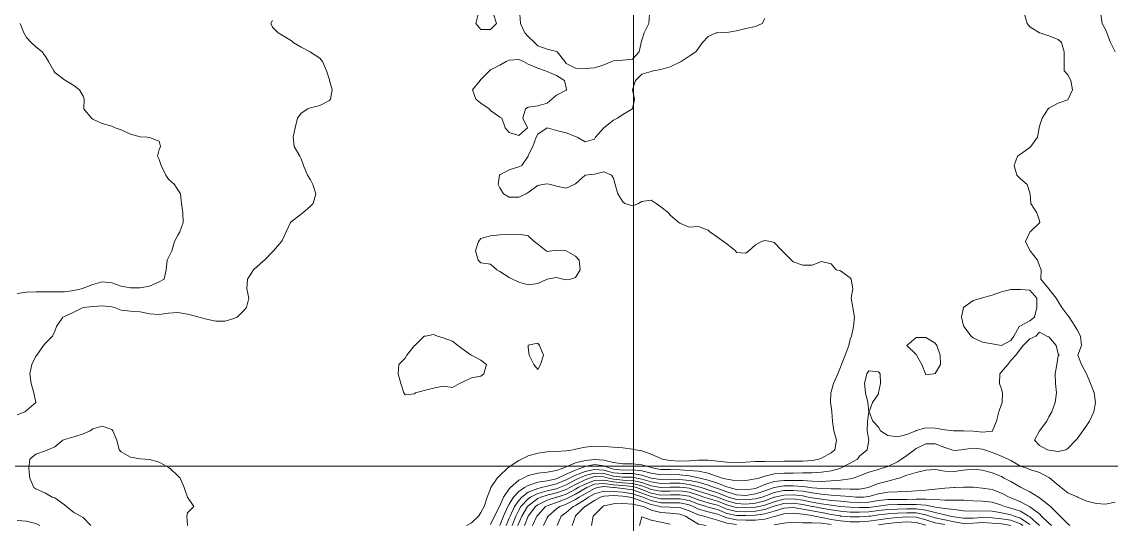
# Model space of a CAD drawing. Header units: centimetres. Extents: x 0 to 642158, y -847 to 649707.
# Drawn here: x 617034.5 to 617092, y 620684.3 to 620710.8 of the extents above; entities that cross this region are included whole.
import ezdxf

# ---------------------------------------------------------------- set-up
doc = ezdxf.new("R2010")
doc.units = ezdxf.units.CM
doc.header["$MEASUREMENT"] = 0
doc.layers.add('MEV_grille', color=254, linetype='Continuous', lineweight=9)
doc.layers.add('WAL_topographie 0.5', color=253, linetype='Continuous', lineweight=20)

# ---------------------------------------------------------------- blocks, each defined once
blk = doc.blocks.new('*U114')
at = {"layer": 'MEV_grille', "transparency": 33554687}
blk.add_lwpolyline([(-1338.461, 0), (1338.461, 0)], dxfattribs=at)
blk = doc.blocks.new('*U115')
at = {"layer": 'MEV_grille', "color": 0, "linetype": 'ByBlock', "lineweight": -2, "transparency": 16777216}
blk.add_blockref('*U114', (0, -1700), dxfattribs=at)
blk = doc.blocks.new('*U112')
at = {"layer": 'MEV_grille', "transparency": 33554687}
blk.add_lwpolyline([(0, 1825.476), (0, -1825.476)], dxfattribs=at)
blk = doc.blocks.new('*U113')
at = {"layer": 'MEV_grille', "color": 0, "linetype": 'ByBlock', "lineweight": -2, "transparency": 16777216}
blk.add_blockref('*U112', (1700, 0), dxfattribs=at)

msp = doc.modelspace()

# ---------------------------------------------------------------- linework, layer by layer
at = {"layer": 'WAL_topographie 0.5'}
for points in [[(617059.579, 620710.75), (617059.25, 620710.431), (617058.75, 620710.44), (617058.477, 620710.75), (617058.604, 620711.25), (617058.75, 620711.39), (617059.25, 620711.583), (617059.41, 620711.25), (617059.579, 620710.75)], [(617047.75, 620710.906), (617047.654, 620710.75), (617047.75, 620710.558), (617048.036, 620710.25), (617048.25, 620710.135), (617048.75, 620709.831), (617048.833, 620709.75), (617049.25, 620709.505), (617049.731, 620709.25), (617049.75, 620709.241), (617050.25, 620708.924), (617050.379, 620708.75), (617050.59, 620708.25), (617050.75, 620707.778), (617050.757, 620707.75), (617050.89, 620707.25), (617050.806, 620706.75), (617050.75, 620706.684), (617050.25, 620706.425), (617049.75, 620706.294), (617049.607, 620706.25), (617049.25, 620706.016), (617049.061, 620705.75), (617048.94, 620705.25), (617048.836, 620704.75), (617048.892, 620704.25), (617049.185, 620703.75), (617049.25, 620703.604), (617049.387, 620703.25), (617049.59, 620702.75), (617049.75, 620702.489), (617049.883, 620702.25), (617050.035, 620701.75), (617049.896, 620701.25), (617049.75, 620701.099), (617049.342, 620700.75), (617049.25, 620700.682), (617048.75, 620700.293), (617048.703, 620700.25), (617048.463, 620699.75), (617048.25, 620699.299), (617048.222, 620699.25), (617047.796, 620698.75), (617047.75, 620698.703), (617047.314, 620698.25), (617047.25, 620698.197), (617046.75, 620697.758), (617046.742, 620697.75), (617046.427, 620697.25), (617046.381, 620696.75), (617046.486, 620696.25), (617046.368, 620695.75), (617046.25, 620695.621), (617045.873, 620695.25), (617045.75, 620695.186), (617045.25, 620695.038), (617044.75, 620695.038), (617044.25, 620695.136), (617043.85, 620695.25), (617043.75, 620695.276), (617043.25, 620695.403), (617042.75, 620695.49), (617042.25, 620695.456), (617041.75, 620695.381), (617041.25, 620695.427), (617040.75, 620695.524), (617040.25, 620695.563), (617039.75, 620695.622), (617039.391, 620695.75), (617039.25, 620695.791), (617038.75, 620695.853), (617038.25, 620695.817), (617037.75, 620695.75), (617037.75, 620695.75), (617037.25, 620695.517), (617036.75, 620695.287), (617036.666, 620695.25), (617036.337, 620694.75), (617036.25, 620694.5), (617036.123, 620694.25), (617035.75, 620693.871), (617035.653, 620693.75), (617035.29, 620693.25), (617035.25, 620693.195), (617035.027, 620692.75), (617034.928, 620692.25), (617034.992, 620691.75), (617035.132, 620691.25), (617035.246, 620690.75), (617034.75, 620690.312), (617034.657, 620690.25), (617034.25, 620690.097)], [(617057.993, 620684.25), (617058.25, 620684.395), (617058.618, 620684.75), (617058.75, 620684.944), (617058.916, 620685.25), (617059.084, 620685.75), (617059.25, 620686.187), (617059.276, 620686.25), (617059.618, 620686.75), (617059.75, 620686.892), (617060.143, 620687.25), (617060.25, 620687.344), (617060.75, 620687.677), (617060.903, 620687.75), (617061.25, 620687.924), (617061.75, 620688.066), (617062.25, 620688.137), (617062.75, 620688.156), (617063.25, 620688.191), (617063.63, 620688.25), (617063.75, 620688.272), (617064.25, 620688.379), (617064.75, 620688.43), (617065.25, 620688.425), (617065.75, 620688.392), (617066.25, 620688.341), (617066.75, 620688.285), (617066.917, 620688.25), (617067.25, 620688.187), (617067.75, 620688.021), (617068.25, 620687.786), (617068.331, 620687.75), (617068.75, 620687.678), (617069.25, 620687.64), (617069.75, 620687.656), (617070.25, 620687.699), (617070.75, 620687.691), (617071.25, 620687.637), (617071.75, 620687.594), (617072.25, 620687.58), (617072.75, 620687.597), (617073.25, 620687.624), (617073.75, 620687.62), (617074.25, 620687.618), (617074.75, 620687.637), (617075.25, 620687.646), (617075.75, 620687.648), (617076.25, 620687.684), (617076.609, 620687.75), (617076.75, 620687.804), (617077.25, 620688.089), (617077.442, 620688.25), (617077.533, 620688.75), (617077.401, 620689.25), (617077.32, 620689.75), (617077.285, 620690.25), (617077.25, 620690.55), (617077.224, 620690.75), (617077.235, 620691.25), (617077.25, 620691.297), (617077.381, 620691.75), (617077.598, 620692.25), (617077.75, 620692.607), (617077.803, 620692.75), (617077.996, 620693.25), (617078.177, 620693.75), (617078.25, 620694.083), (617078.324, 620694.25), (617078.432, 620694.75), (617078.48, 620695.25), (617078.39, 620695.75), (617078.308, 620696.25), (617078.405, 620696.75), (617078.317, 620697.25), (617078.25, 620697.332), (617077.75, 620697.686), (617077.516, 620697.75), (617077.25, 620698.058), (617076.75, 620698.179), (617076.25, 620697.993), (617075.75, 620697.991), (617075.25, 620698.165), (617075.148, 620698.25), (617074.75, 620698.667), (617074.66, 620698.75), (617074.25, 620699.194), (617074.068, 620699.25), (617073.75, 620699.303), (617073.575, 620699.25), (617073.25, 620699.074), (617072.897, 620698.75), (617072.75, 620698.618), (617072.25, 620698.664), (617072.195, 620698.75), (617071.75, 620699.12), (617071.571, 620699.25), (617071.25, 620699.469), (617070.84, 620699.75), (617070.75, 620699.847), (617070.25, 620700.028), (617069.75, 620700), (617069.25, 620700.204), (617069.212, 620700.25), (617068.75, 620700.625), (617068.663, 620700.75), (617068.25, 620701.078), (617068.012, 620701.25), (617067.75, 620701.422), (617067.25, 620701.357), (617067.083, 620701.25), (617066.75, 620701.12), (617066.35, 620701.25), (617066.25, 620701.338), (617065.991, 620701.75), (617065.847, 620702.25), (617065.75, 620702.583), (617065.643, 620702.75), (617065.25, 620702.927), (617064.75, 620702.792), (617064.25, 620702.75), (617064.25, 620702.75), (617063.75, 620702.294), (617063.682, 620702.25), (617063.25, 620702.056), (617062.75, 620702.163), (617062.45, 620702.25), (617062.25, 620702.295), (617062, 620702.25), (617061.75, 620702.192), (617061.25, 620701.83), (617061.135, 620701.75), (617060.75, 620701.58), (617060.25, 620701.586), (617059.944, 620701.75), (617059.75, 620702.083), (617059.665, 620702.25), (617059.734, 620702.75), (617059.75, 620702.764), (617060.25, 620703.025), (617060.75, 620703.176), (617060.911, 620703.25), (617061.24, 620703.75), (617061.25, 620703.776), (617061.487, 620704.25), (617061.673, 620704.75), (617061.75, 620704.917), (617062.25, 620705.25), (617062.25, 620705.25), (617062.25, 620705.25), (617062.75, 620705.097), (617063.25, 620704.978), (617063.75, 620704.793), (617063.838, 620704.75), (617064.25, 620704.509), (617064.75, 620704.646), (617064.811, 620704.75), (617065.25, 620705.25), (617065.25, 620705.25), (617065.75, 620705.645), (617065.974, 620705.75), (617066.25, 620705.94), (617066.75, 620706.24), (617066.764, 620706.25), (617066.871, 620706.75), (617066.767, 620707.25), (617066.909, 620707.75), (617067.25, 620708.076), (617067.75, 620708.213), (617067.85, 620708.25), (617068.25, 620708.328), (617068.75, 620708.458), (617069.25, 620708.703), (617069.331, 620708.75), (617069.75, 620709.027), (617070.1, 620709.25), (617070.25, 620709.446), (617070.456, 620709.75), (617070.75, 620710.073), (617071.173, 620710.25), (617071.25, 620710.265), (617071.75, 620710.279), (617072.25, 620710.356), (617072.75, 620710.48), (617073.25, 620710.586), (617073.615, 620710.75), (617073.75, 620711.019)], [(617059.25, 620684.305), (617059.466, 620684.75), (617059.733, 620685.25), (617059.75, 620685.284), (617059.951, 620685.75), (617060.25, 620686.177), (617060.312, 620686.25), (617060.75, 620686.645), (617060.992, 620686.75), (617061.25, 620686.886), (617061.75, 620687.012), (617062.25, 620687.064), (617062.75, 620687.156), (617063.044, 620687.25), (617063.25, 620687.341), (617063.75, 620687.559), (617064.25, 620687.683), (617064.75, 620687.731), (617065.25, 620687.7), (617065.75, 620687.583), (617066.25, 620687.507), (617066.75, 620687.512), (617067.25, 620687.454), (617067.75, 620687.307), (617067.964, 620687.25), (617068.25, 620687.212), (617068.75, 620687.198), (617069.25, 620687.182), (617069.75, 620687.154), (617070.25, 620687.111), (617070.75, 620687.008), (617071.25, 620686.833), (617071.487, 620686.75), (617071.75, 620686.69), (617072.25, 620686.612), (617072.75, 620686.624), (617073.25, 620686.704), (617073.428, 620686.75), (617073.75, 620686.852), (617074.25, 620686.971), (617074.75, 620687.01), (617075.25, 620687.016), (617075.75, 620687.027), (617076.25, 620687.035), (617076.75, 620687.058), (617077.25, 620687.13), (617077.704, 620687.25), (617077.75, 620687.269), (617078.25, 620687.534), (617078.635, 620687.75), (617078.75, 620687.902), (617079.145, 620688.25), (617079.25, 620688.75), (617079.151, 620689.25), (617079.17, 620689.75), (617079.246, 620690.25), (617079.187, 620690.75), (617079.067, 620691.25), (617079.021, 620691.75), (617079.13, 620692.25), (617079.25, 620692.419), (617079.75, 620692.368), (617079.833, 620692.25), (617079.86, 620691.75), (617079.758, 620691.25), (617079.75, 620691.198), (617079.433, 620690.75), (617079.261, 620690.25), (617079.446, 620689.75), (617079.75, 620689.439), (617079.858, 620689.25), (617080.25, 620688.998), (617080.75, 620688.926), (617081.25, 620689.047), (617081.724, 620689.25), (617081.75, 620689.261), (617082.25, 620689.411), (617082.75, 620689.391), (617083.25, 620689.304), (617083.721, 620689.25), (617083.75, 620689.246), (617084.25, 620689.244), (617084.75, 620689.237), (617085.25, 620689.185), (617085.75, 620689.233), (617085.777, 620689.25), (617085.981, 620689.75), (617086.108, 620690.25), (617086.25, 620690.663), (617086.284, 620690.75), (617086.296, 620691.25), (617086.25, 620691.442), (617086.143, 620691.75), (617086.161, 620692.25), (617086.25, 620692.363), (617086.579, 620692.75), (617086.75, 620692.962), (617087, 620693.25), (617087.25, 620693.571), (617087.396, 620693.75), (617087.75, 620694.109), (617088.06, 620694.25), (617088.25, 620694.454), (617088.643, 620694.25), (617088.75, 620694.217), (617089.132, 620693.75), (617089.25, 620693.317), (617089.292, 620693.25), (617089.25, 620693.2), (617089.179, 620692.75), (617089.079, 620692.25), (617089.108, 620691.75), (617089.147, 620691.25), (617089.085, 620690.75), (617088.909, 620690.25), (617088.75, 620689.994), (617088.639, 620689.75), (617088.25, 620689.253), (617088.247, 620689.25), (617087.992, 620688.75), (617088.25, 620688.481), (617088.679, 620688.25), (617088.75, 620688.229), (617089.25, 620688.152), (617089.65, 620688.25), (617089.75, 620688.317), (617090.183, 620688.75), (617090.25, 620688.819), (617090.544, 620689.25), (617090.75, 620689.537), (617090.893, 620689.75), (617091.126, 620690.25), (617091.205, 620690.75), (617091.149, 620691.25), (617090.942, 620691.75), (617090.75, 620692.219), (617090.732, 620692.25), (617090.466, 620692.75), (617090.285, 620693.25), (617090.48, 620693.75), (617090.417, 620694.25), (617090.25, 620694.577), (617090.135, 620694.75), (617089.82, 620695.25), (617089.75, 620695.341), (617089.436, 620695.75), (617089.25, 620696.083), (617089.132, 620696.25), (617088.75, 620696.75), (617088.75, 620696.75), (617088.333, 620697.25), (617088.335, 620697.75), (617088.25, 620697.96), (617088.148, 620698.25), (617087.76, 620698.75), (617087.75, 620698.771), (617087.515, 620699.25), (617087.75, 620699.729), (617087.764, 620699.75), (617088.25, 620700.222), (617088.275, 620700.25), (617088.25, 620700.341), (617088.114, 620700.75), (617087.801, 620701.25), (617087.763, 620701.75), (617087.75, 620701.806), (617087.602, 620702.25), (617087.25, 620702.547), (617087.059, 620702.75), (617086.909, 620703.25), (617087.096, 620703.75), (617087.25, 620703.855), (617087.75, 620704.198), (617087.797, 620704.25), (617088.145, 620704.75), (617088.234, 620705.25), (617088.25, 620705.333), (617088.397, 620705.75), (617088.712, 620706.25), (617088.75, 620706.286), (617089.25, 620706.536), (617089.75, 620706.724), (617089.769, 620706.75), (617090, 620707.25), (617089.912, 620707.75), (617089.75, 620708.033), (617089.565, 620708.25), (617089.554, 620708.75), (617089.565, 620709.25), (617089.41, 620709.75), (617089.25, 620709.901), (617088.75, 620710.107), (617088.274, 620710.25), (617088.25, 620710.257), (617087.75, 620710.575), (617087.606, 620710.75), (617087.458, 620711.25)], [(617067.658, 620711.25), (617067.629, 620710.75), (617067.378, 620710.25), (617067.25, 620709.875), (617067.22, 620709.75), (617067.117, 620709.25), (617066.75, 620708.859), (617066.25, 620708.822), (617065.75, 620708.782), (617065.673, 620708.75), (617065.25, 620708.573), (617064.75, 620708.412), (617064.25, 620708.369), (617063.75, 620708.386), (617063.25, 620708.639), (617063.177, 620708.75), (617062.775, 620709.25), (617062.75, 620709.267), (617062.25, 620709.394), (617061.75, 620709.575), (617061.589, 620709.75), (617061.25, 620710.064), (617061.08, 620710.25), (617060.841, 620710.75), (617060.801, 620711.25)], [(617092.25, 620709.254), (617092.003, 620709.75), (617091.812, 620710.25), (617091.75, 620710.434), (617091.573, 620710.75), (617091.499, 620711.25)], [(617034.422, 620710.75), (617034.616, 620710.25), (617034.75, 620710.014), (617035, 620709.75), (617035.25, 620709.52), (617035.578, 620709.25), (617035.75, 620709.008), (617035.909, 620708.75), (617036.193, 620708.25), (617036.25, 620708.158), (617036.75, 620707.775), (617036.806, 620707.75), (617037.25, 620707.469), (617037.555, 620707.25), (617037.75, 620706.917), (617037.801, 620706.75), (617037.778, 620706.25), (617038.179, 620705.75), (617038.25, 620705.701), (617038.75, 620705.47), (617039.25, 620705.329), (617039.426, 620705.25), (617039.75, 620705.13), (617040.25, 620704.906), (617040.75, 620704.769), (617041.125, 620704.75), (617041.25, 620704.732), (617041.75, 620704.536), (617041.83, 620704.25), (617041.75, 620704.107), (617041.671, 620703.75), (617041.75, 620703.578), (617041.859, 620703.25), (617042.102, 620702.75), (617042.25, 620702.529), (617042.576, 620702.25), (617042.75, 620701.962), (617042.877, 620701.75), (617042.932, 620701.25), (617043.002, 620700.75), (617043.026, 620700.25), (617042.844, 620699.75), (617042.75, 620699.571), (617042.568, 620699.25), (617042.422, 620698.75), (617042.25, 620698.406), (617042.176, 620698.25), (617042.123, 620697.75), (617042.014, 620697.25), (617041.75, 620697.105), (617041.25, 620696.877), (617040.75, 620696.795), (617040.25, 620696.79), (617039.75, 620696.888), (617039.25, 620697.065), (617038.75, 620697.105), (617038.25, 620696.975), (617037.75, 620696.786), (617037.643, 620696.75), (617037.25, 620696.651), (617036.75, 620696.587), (617036.25, 620696.577), (617035.75, 620696.576), (617035.25, 620696.583), (617034.75, 620696.565), (617034.25, 620696.492)], [(617061.214, 620705.25), (617060.75, 620704.831), (617060.25, 620705), (617060.04, 620705.25), (617059.85, 620705.75), (617059.75, 620705.806), (617059.25, 620706.153), (617059.18, 620706.25), (617058.75, 620706.549), (617058.476, 620706.75), (617058.312, 620707.25), (617058.712, 620707.75), (617058.75, 620707.793), (617059.207, 620708.25), (617059.25, 620708.296), (617059.75, 620708.556), (617060.078, 620708.75), (617060.25, 620708.821), (617060.75, 620708.846), (617061.009, 620708.75), (617061.25, 620708.598), (617061.75, 620708.401), (617062.171, 620708.25), (617062.25, 620708.219), (617062.75, 620708), (617063.163, 620707.75), (617063.25, 620707.35), (617063.278, 620707.25), (617063.25, 620707.234), (617062.75, 620706.963), (617062.492, 620706.75), (617062.25, 620706.55), (617061.75, 620706.41), (617061.25, 620706.335), (617061.107, 620706.25), (617060.962, 620705.75), (617061.214, 620705.25)], [(617063.483, 620697.25), (617063.25, 620697.217), (617063.083, 620697.25), (617062.75, 620697.345), (617062.25, 620697.25), (617062.25, 620697.25), (617061.75, 620697.019), (617061.25, 620696.951), (617060.75, 620697.095), (617060.427, 620697.25), (617060.25, 620697.348), (617059.75, 620697.661), (617059.594, 620697.75), (617059.25, 620698.037), (617058.75, 620698.121), (617058.6, 620698.25), (617058.459, 620698.75), (617058.625, 620699.25), (617058.75, 620699.399), (617059.25, 620699.547), (617059.75, 620699.587), (617060.25, 620699.619), (617060.75, 620699.622), (617061.25, 620699.544), (617061.573, 620699.25), (617061.75, 620699.101), (617062.198, 620698.75), (617062.25, 620698.721), (617062.5, 620698.75), (617062.75, 620698.785), (617063.25, 620698.75), (617063.25, 620698.75), (617063.75, 620698.47), (617063.947, 620698.25), (617064, 620697.75), (617063.75, 620697.333), (617063.483, 620697.25)], [(617086.894, 620694.25), (617086.75, 620694.009), (617086.25, 620693.758), (617085.75, 620693.838), (617085.25, 620693.922), (617084.75, 620694.153), (617084.652, 620694.25), (617084.262, 620694.75), (617084.25, 620694.785), (617084.127, 620695.25), (617084.245, 620695.75), (617084.25, 620695.757), (617084.75, 620696.124), (617085.198, 620696.25), (617085.25, 620696.274), (617085.75, 620696.404), (617086.25, 620696.578), (617086.75, 620696.715), (617087.25, 620696.702), (617087.75, 620696.669), (617088.111, 620696.25), (617088.112, 620695.75), (617087.983, 620695.25), (617087.75, 620695.061), (617087.25, 620694.791), (617087.19, 620694.75), (617086.894, 620694.25)], [(617055.301, 620691.25), (617055.25, 620691.207), (617054.75, 620691.15), (617054.68, 620691.25), (617054.514, 620691.75), (617054.377, 620692.25), (617054.42, 620692.75), (617054.75, 620693.087), (617054.834, 620693.25), (617055.25, 620693.743), (617055.256, 620693.75), (617055.75, 620694.238), (617055.817, 620694.25), (617056.25, 620694.324), (617056.467, 620694.25), (617056.75, 620694.165), (617057.25, 620693.988), (617057.539, 620693.75), (617057.75, 620693.6), (617058.243, 620693.25), (617058.25, 620693.242), (617058.75, 620692.971), (617059.05, 620692.75), (617058.903, 620692.25), (617058.75, 620692.138), (617058.25, 620692.037), (617057.75, 620691.796), (617057.625, 620691.75), (617057.25, 620691.536), (617056.75, 620691.597), (617056.25, 620691.493), (617055.75, 620691.376), (617055.301, 620691.25)], [(617082.25, 620692.206), (617082.65, 620692.25), (617082.75, 620692.267), (617083.029, 620692.75), (617083.01, 620693.25), (617082.838, 620693.75), (617082.75, 620693.868), (617082.25, 620694.169), (617081.75, 620694.182), (617081.25, 620693.75), (617081.75, 620693.275), (617081.766, 620693.25), (617082.039, 620692.75), (617082.231, 620692.25), (617082.25, 620692.206)], [(617061.902, 620692.75), (617061.75, 620692.493), (617061.546, 620692.75), (617061.297, 620693.25), (617061.25, 620693.65), (617061.244, 620693.75), (617061.25, 620693.77), (617061.75, 620693.87), (617061.838, 620693.75), (617062.06, 620693.25), (617061.902, 620692.75)], [(617043.25, 620684.25), (617043.221, 620684.75), (617043.25, 620684.917), (617043.583, 620685.25), (617043.25, 620685.75), (617043.25, 620685.75), (617043.076, 620686.25), (617042.873, 620686.75), (617042.75, 620686.877), (617042.345, 620687.25), (617042.25, 620687.317), (617041.75, 620687.598), (617041.25, 620687.73), (617041.027, 620687.75), (617040.75, 620687.776), (617040.25, 620687.865), (617039.75, 620688.146), (617039.651, 620688.25), (617039.515, 620688.75), (617039.314, 620689.25), (617039.25, 620689.321), (617038.75, 620689.492), (617038.25, 620689.346), (617038.107, 620689.25), (617037.75, 620689.08), (617037.25, 620688.924), (617036.75, 620688.789), (617036.667, 620688.75), (617036.25, 620688.397), (617035.879, 620688.25), (617035.75, 620688.198), (617035.25, 620688.014), (617034.928, 620687.75), (617034.868, 620687.25), (617034.93, 620686.75), (617035.132, 620686.25), (617035.25, 620686.191), (617035.75, 620685.953), (617036.114, 620685.75), (617036.25, 620685.703), (617036.75, 620685.335), (617036.857, 620685.25), (617037.25, 620684.943), (617037.613, 620684.75), (617037.75, 620684.67), (617038.144, 620684.25)], [(617059.755, 620684.25), (617059.939, 620684.75), (617060.176, 620685.25), (617060.25, 620685.375), (617060.477, 620685.75), (617060.75, 620686.051), (617061.057, 620686.25), (617061.25, 620686.367), (617061.75, 620686.534), (617062.25, 620686.612), (617062.75, 620686.72), (617062.823, 620686.75), (617063.25, 620686.964), (617063.75, 620687.177), (617063.969, 620687.25), (617064.25, 620687.363), (617064.75, 620687.462), (617065.25, 620687.407), (617065.627, 620687.25), (617065.75, 620687.218), (617066.25, 620687.171), (617066.75, 620687.179), (617067.25, 620687.128), (617067.75, 620687.011), (617068.25, 620686.929), (617068.75, 620686.937), (617069.25, 620686.925), (617069.75, 620686.872), (617070.25, 620686.772), (617070.318, 620686.75), (617070.75, 620686.639), (617071.25, 620686.488), (617071.75, 620686.293), (617071.873, 620686.25), (617072.25, 620686.156), (617072.75, 620686.14), (617073.25, 620686.21), (617073.381, 620686.25), (617073.75, 620686.406), (617074.25, 620686.572), (617074.75, 620686.627), (617075.25, 620686.63), (617075.75, 620686.625), (617076.25, 620686.597), (617076.75, 620686.578), (617077.25, 620686.601), (617077.75, 620686.646), (617078.25, 620686.71), (617078.418, 620686.75), (617078.75, 620686.864), (617079.25, 620687.061), (617079.75, 620687.208), (617079.897, 620687.25), (617080.25, 620687.371), (617080.75, 620687.617), (617080.963, 620687.75), (617081.25, 620687.948), (617081.651, 620688.25), (617081.75, 620688.32), (617082.25, 620688.564), (617082.75, 620688.563), (617083.25, 620688.364), (617083.633, 620688.25), (617083.75, 620688.21), (617084.144, 620688.25), (617084.25, 620688.259), (617084.75, 620688.325), (617085.25, 620688.281), (617085.349, 620688.25), (617085.75, 620688.105), (617086.25, 620687.915), (617086.595, 620687.75), (617086.75, 620687.672), (617087.25, 620687.381), (617087.648, 620687.25), (617087.75, 620687.212), (617088.25, 620687.048), (617088.75, 620686.777), (617088.802, 620686.75), (617089.25, 620686.379), (617089.395, 620686.25), (617089.75, 620685.975), (617090.25, 620685.755), (617090.267, 620685.75), (617090.75, 620685.532), (617091.25, 620685.409), (617091.75, 620685.377), (617092.25, 620685.479)], [(617060.089, 620684.25), (617060.25, 620684.634), (617060.294, 620684.75), (617060.524, 620685.25), (617060.75, 620685.57), (617060.919, 620685.75), (617061.25, 620686.001), (617061.75, 620686.205), (617061.953, 620686.25), (617062.25, 620686.324), (617062.75, 620686.449), (617063.25, 620686.657), (617063.434, 620686.75), (617063.75, 620686.913), (617064.25, 620687.106), (617064.75, 620687.209), (617065.25, 620687.169), (617065.75, 620687.038), (617066.25, 620686.987), (617066.75, 620686.988), (617067.25, 620686.909), (617067.736, 620686.75), (617067.75, 620686.746), (617068.25, 620686.673), (617068.75, 620686.691), (617069.25, 620686.686), (617069.75, 620686.632), (617070.25, 620686.531), (617070.75, 620686.373), (617071.091, 620686.25), (617071.25, 620686.201), (617071.75, 620686.027), (617072.25, 620685.87), (617072.75, 620685.838), (617073.25, 620685.912), (617073.75, 620686.077), (617074.249, 620686.25), (617074.25, 620686.25), (617074.75, 620686.339), (617075.25, 620686.343), (617075.75, 620686.312), (617076.161, 620686.25), (617076.25, 620686.239), (617076.75, 620686.195), (617077.25, 620686.188), (617077.75, 620686.179), (617078.25, 620686.161), (617078.75, 620686.167), (617079.205, 620686.25), (617079.25, 620686.264), (617079.75, 620686.458), (617080.25, 620686.586), (617080.75, 620686.725), (617080.839, 620686.75), (617081.25, 620686.901), (617081.75, 620687.044), (617082.25, 620687.172), (617082.75, 620687.203), (617083.25, 620687.122), (617083.75, 620687.106), (617084.25, 620687.172), (617084.75, 620687.22), (617085.25, 620687.176), (617085.75, 620687.033), (617086.25, 620686.828), (617086.386, 620686.75), (617086.75, 620686.568), (617087.25, 620686.273), (617087.293, 620686.25), (617087.75, 620686.031), (617088.195, 620685.75), (617088.25, 620685.716), (617088.75, 620685.317), (617088.829, 620685.25), (617089.25, 620684.855), (617089.347, 620684.75), (617089.75, 620684.342), (617089.856, 620684.25)], [(617060.405, 620684.25), (617060.595, 620684.75), (617060.75, 620685.06), (617060.861, 620685.25), (617061.25, 620685.658), (617061.373, 620685.75), (617061.75, 620685.947), (617062.25, 620686.083), (617062.75, 620686.19), (617062.907, 620686.25), (617063.25, 620686.4), (617063.75, 620686.657), (617063.944, 620686.75), (617064.25, 620686.884), (617064.75, 620687.019), (617065.25, 620686.993), (617065.75, 620686.858), (617066.25, 620686.803), (617066.75, 620686.798), (617066.988, 620686.75), (617067.25, 620686.7), (617067.75, 620686.547), (617068.25, 620686.463), (617068.75, 620686.483), (617069.25, 620686.483), (617069.75, 620686.422), (617070.25, 620686.296), (617070.385, 620686.25), (617070.75, 620686.129), (617071.25, 620685.976), (617071.75, 620685.778), (617071.83, 620685.75), (617072.25, 620685.624), (617072.75, 620685.597), (617073.25, 620685.649), (617073.615, 620685.75), (617073.75, 620685.797), (617074.25, 620685.996), (617074.75, 620686.09), (617075.25, 620686.097), (617075.75, 620686.055), (617076.25, 620685.97), (617076.75, 620685.898), (617077.25, 620685.857), (617077.75, 620685.816), (617078.25, 620685.772), (617078.549, 620685.75), (617078.75, 620685.739), (617078.957, 620685.75), (617079.25, 620685.777), (617079.75, 620685.925), (617080.25, 620686.007), (617080.75, 620686.025), (617081.25, 620686.049), (617081.75, 620686.074), (617082.25, 620686.111), (617082.75, 620686.17), (617083.25, 620686.218), (617083.75, 620686.248), (617083.783, 620686.25), (617084.25, 620686.279), (617084.75, 620686.264), (617084.905, 620686.25), (617085.25, 620686.224), (617085.75, 620686.144), (617086.25, 620685.961), (617086.649, 620685.75), (617086.75, 620685.709), (617087.25, 620685.499), (617087.708, 620685.25), (617087.75, 620685.23), (617088.25, 620684.857), (617088.365, 620684.75), (617088.75, 620684.379), (617088.883, 620684.25)], [(617060.704, 620684.25), (617060.75, 620684.371), (617060.914, 620684.75), (617061.211, 620685.25), (617061.25, 620685.291), (617061.75, 620685.671), (617061.914, 620685.75), (617062.25, 620685.859), (617062.75, 620685.966), (617063.25, 620686.149), (617063.442, 620686.25), (617063.75, 620686.413), (617064.25, 620686.659), (617064.495, 620686.75), (617064.75, 620686.829), (617065.25, 620686.818), (617065.497, 620686.75), (617065.75, 620686.692), (617066.25, 620686.647), (617066.75, 620686.63), (617067.25, 620686.52), (617067.75, 620686.348), (617068.25, 620686.254), (617068.75, 620686.274), (617069.25, 620686.28), (617069.478, 620686.25), (617069.75, 620686.213), (617070.25, 620686.069), (617070.75, 620685.903), (617071.25, 620685.751), (617071.253, 620685.75), (617071.75, 620685.555), (617072.25, 620685.407), (617072.75, 620685.382), (617073.25, 620685.428), (617073.75, 620685.557), (617074.25, 620685.743), (617074.28, 620685.75), (617074.75, 620685.859), (617075.25, 620685.87), (617075.75, 620685.812), (617076.041, 620685.75), (617076.25, 620685.709), (617076.75, 620685.631), (617077.25, 620685.574), (617077.75, 620685.525), (617078.25, 620685.488), (617078.75, 620685.461), (617079.25, 620685.476), (617079.75, 620685.566), (617080.25, 620685.625), (617080.75, 620685.624), (617081.25, 620685.628), (617081.75, 620685.641), (617082.25, 620685.643), (617082.75, 620685.616), (617083.25, 620685.593), (617083.75, 620685.595), (617084.25, 620685.585), (617084.75, 620685.559), (617085.25, 620685.535), (617085.75, 620685.473), (617086.25, 620685.318), (617086.417, 620685.25), (617086.75, 620685.17), (617087.25, 620685.009), (617087.675, 620684.75), (617087.75, 620684.704), (617088.25, 620684.253)], [(617061.053, 620684.25), (617061.25, 620684.746), (617061.252, 620684.75), (617061.635, 620685.25), (617061.75, 620685.338), (617062.25, 620685.595), (617062.75, 620685.74), (617062.776, 620685.75), (617063.25, 620685.907), (617063.75, 620686.165), (617063.897, 620686.25), (617064.25, 620686.431), (617064.75, 620686.631), (617065.25, 620686.645), (617065.75, 620686.546), (617066.25, 620686.502), (617066.75, 620686.47), (617067.25, 620686.339), (617067.497, 620686.25), (617067.75, 620686.154), (617068.25, 620686.056), (617068.75, 620686.07), (617069.25, 620686.078), (617069.75, 620686.004), (617070.25, 620685.844), (617070.532, 620685.75), (617070.75, 620685.677), (617071.25, 620685.535), (617071.75, 620685.336), (617072.043, 620685.25), (617072.25, 620685.193), (617072.75, 620685.173), (617073.25, 620685.21), (617073.436, 620685.25), (617073.75, 620685.325), (617074.25, 620685.506), (617074.75, 620685.631), (617075.25, 620685.648), (617075.75, 620685.584), (617076.25, 620685.483), (617076.75, 620685.394), (617077.25, 620685.315), (617077.743, 620685.25), (617077.75, 620685.249), (617078.25, 620685.214), (617078.75, 620685.191), (617079.25, 620685.199), (617079.627, 620685.25), (617079.75, 620685.271), (617080.25, 620685.343), (617080.75, 620685.351), (617081.25, 620685.358), (617081.75, 620685.365), (617082.25, 620685.327), (617082.601, 620685.25), (617082.75, 620685.221), (617083.25, 620685.141), (617083.75, 620685.086), (617084.25, 620685.022), (617084.75, 620685.01), (617085.25, 620685.03), (617085.75, 620685.006), (617086.25, 620684.925), (617086.75, 620684.815), (617086.922, 620684.75), (617087.25, 620684.641), (617087.75, 620684.304)], [(617061.479, 620684.25), (617061.714, 620684.75), (617061.75, 620684.798), (617062.168, 620685.25), (617062.25, 620685.294), (617062.75, 620685.467), (617063.25, 620685.652), (617063.431, 620685.75), (617063.75, 620685.908), (617064.25, 620686.194), (617064.348, 620686.25), (617064.75, 620686.426), (617065.25, 620686.474), (617065.75, 620686.399), (617066.25, 620686.358), (617066.75, 620686.31), (617066.962, 620686.25), (617067.25, 620686.153), (617067.75, 620685.964), (617068.25, 620685.859), (617068.75, 620685.866), (617069.25, 620685.875), (617069.75, 620685.794), (617069.883, 620685.75), (617070.25, 620685.611), (617070.75, 620685.453), (617071.25, 620685.318), (617071.421, 620685.25), (617071.75, 620685.114), (617072.25, 620684.989), (617072.75, 620684.973), (617073.25, 620685.002), (617073.75, 620685.093), (617074.197, 620685.25), (617074.25, 620685.269), (617074.75, 620685.405), (617075.25, 620685.429), (617075.75, 620685.362), (617076.25, 620685.258), (617076.293, 620685.25), (617076.75, 620685.16), (617077.25, 620685.071), (617077.75, 620685), (617078.25, 620684.96), (617078.75, 620684.948), (617079.25, 620684.969), (617079.75, 620685.036), (617080.25, 620685.098), (617080.75, 620685.115), (617081.25, 620685.127), (617081.75, 620685.125), (617082.25, 620685.064), (617082.75, 620684.934), (617083.25, 620684.811), (617083.529, 620684.75), (617083.75, 620684.711), (617084.25, 620684.637), (617084.75, 620684.64), (617085.25, 620684.669), (617085.75, 620684.656), (617086.25, 620684.609), (617086.75, 620684.528), (617087.25, 620684.332), (617087.368, 620684.25)], [(617062.065, 620684.25), (617062.25, 620684.646), (617062.298, 620684.75), (617062.75, 620685.136), (617062.912, 620685.25), (617063.25, 620685.37), (617063.75, 620685.629), (617063.934, 620685.75), (617064.25, 620685.927), (617064.75, 620686.21), (617064.908, 620686.25), (617065.25, 620686.302), (617065.75, 620686.253), (617065.789, 620686.25), (617066.25, 620686.2), (617066.75, 620686.126), (617067.25, 620685.961), (617067.75, 620685.774), (617067.861, 620685.75), (617068.25, 620685.658), (617068.75, 620685.657), (617069.25, 620685.665), (617069.75, 620685.565), (617070.25, 620685.373), (617070.671, 620685.25), (617070.75, 620685.225), (617071.25, 620685.085), (617071.75, 620684.891), (617072.25, 620684.784), (617072.75, 620684.774), (617073.25, 620684.795), (617073.75, 620684.861), (617074.25, 620685.002), (617074.75, 620685.158), (617075.25, 620685.196), (617075.75, 620685.115), (617076.25, 620685.015), (617076.75, 620684.929), (617077.25, 620684.833), (617077.75, 620684.751), (617077.757, 620684.75), (617078.25, 620684.705), (617078.75, 620684.702), (617079.25, 620684.737), (617079.337, 620684.75), (617079.75, 620684.805), (617080.25, 620684.87), (617080.75, 620684.901), (617081.25, 620684.922), (617081.75, 620684.912), (617082.25, 620684.818), (617082.468, 620684.75), (617082.75, 620684.657), (617083.25, 620684.546), (617083.75, 620684.444), (617084.25, 620684.359), (617084.75, 620684.376), (617085.25, 620684.405), (617085.75, 620684.379), (617086.25, 620684.338), (617086.75, 620684.256)], [(617062.775, 620684.25), (617062.984, 620684.75), (617063.25, 620684.94), (617063.621, 620685.25), (617063.75, 620685.313), (617064.25, 620685.623), (617064.426, 620685.75), (617064.75, 620685.927), (617065.25, 620686.067), (617065.75, 620686.039), (617066.25, 620686.001), (617066.75, 620685.928), (617067.25, 620685.77), (617067.303, 620685.75), (617067.75, 620685.564), (617068.25, 620685.451), (617068.75, 620685.444), (617069.25, 620685.441), (617069.75, 620685.332), (617069.959, 620685.25), (617070.25, 620685.108), (617070.75, 620684.965), (617071.25, 620684.843), (617071.505, 620684.75), (617071.75, 620684.648), (617072.25, 620684.547), (617072.75, 620684.532), (617073.25, 620684.537), (617073.75, 620684.579), (617074.25, 620684.721), (617074.322, 620684.75), (617074.75, 620684.864), (617075.25, 620684.905), (617075.75, 620684.844), (617076.25, 620684.772), (617076.39, 620684.75), (617076.75, 620684.68), (617077.25, 620684.573), (617077.75, 620684.488), (617078.25, 620684.44), (617078.75, 620684.441), (617079.25, 620684.485), (617079.75, 620684.552), (617080.25, 620684.622), (617080.75, 620684.671), (617081.25, 620684.707), (617081.75, 620684.682), (617082.25, 620684.547), (617082.75, 620684.396), (617083.25, 620684.296)], [(617063.564, 620684.25), (617063.743, 620684.75), (617063.75, 620684.755), (617064.248, 620685.25), (617064.25, 620685.251), (617064.75, 620685.566), (617065.073, 620685.75), (617065.25, 620685.804), (617065.75, 620685.824), (617066.25, 620685.802), (617066.611, 620685.75), (617066.75, 620685.716), (617067.25, 620685.526), (617067.75, 620685.35), (617068.225, 620685.25), (617068.25, 620685.242), (617068.75, 620685.22), (617069.25, 620685.2), (617069.75, 620685.03), (617070.25, 620684.814), (617070.528, 620684.75), (617070.75, 620684.674), (617071.25, 620684.525), (617071.75, 620684.37), (617072.25, 620684.304)], [(617064.595, 620684.25), (617064.688, 620684.75), (617064.75, 620684.816), (617065.188, 620685.25), (617065.25, 620685.28), (617065.75, 620685.391), (617066.25, 620685.419), (617066.75, 620685.382), (617067.25, 620685.276), (617067.332, 620685.25), (617067.75, 620685.058), (617068.25, 620684.941), (617068.75, 620684.906), (617069.25, 620684.852), (617069.565, 620684.75), (617069.75, 620684.614), (617070.25, 620684.327), (617070.644, 620684.25)], [(617034.25, 620684.514), (617034.75, 620684.481), (617035.25, 620684.353), (617035.452, 620684.25)], [(617067.125, 620684.25), (617067.25, 620684.711), (617067.75, 620684.527), (617068.25, 620684.422), (617068.75, 620684.312)], [(617074.25, 620684.28), (617074.75, 620684.373), (617075.25, 620684.429), (617075.75, 620684.396), (617076.25, 620684.391), (617076.75, 620684.371), (617077.25, 620684.302)], [(617079.75, 620684.291), (617080.25, 620684.351), (617080.75, 620684.404), (617081.25, 620684.439), (617081.75, 620684.403), (617082.25, 620684.267)]]:
    msp.add_lwpolyline(points, dxfattribs=at)

# ---------------------------------------------------------------- block references
at = {"layer": 'MEV_grille', "transparency": 33554687}
for name, p in [('*U113', (615366.814, 620593.644)), ('*U115', (616669.481, 622387.381))]:
    msp.add_blockref(name, p, dxfattribs=at)

doc.saveas('drawing.dxf')
